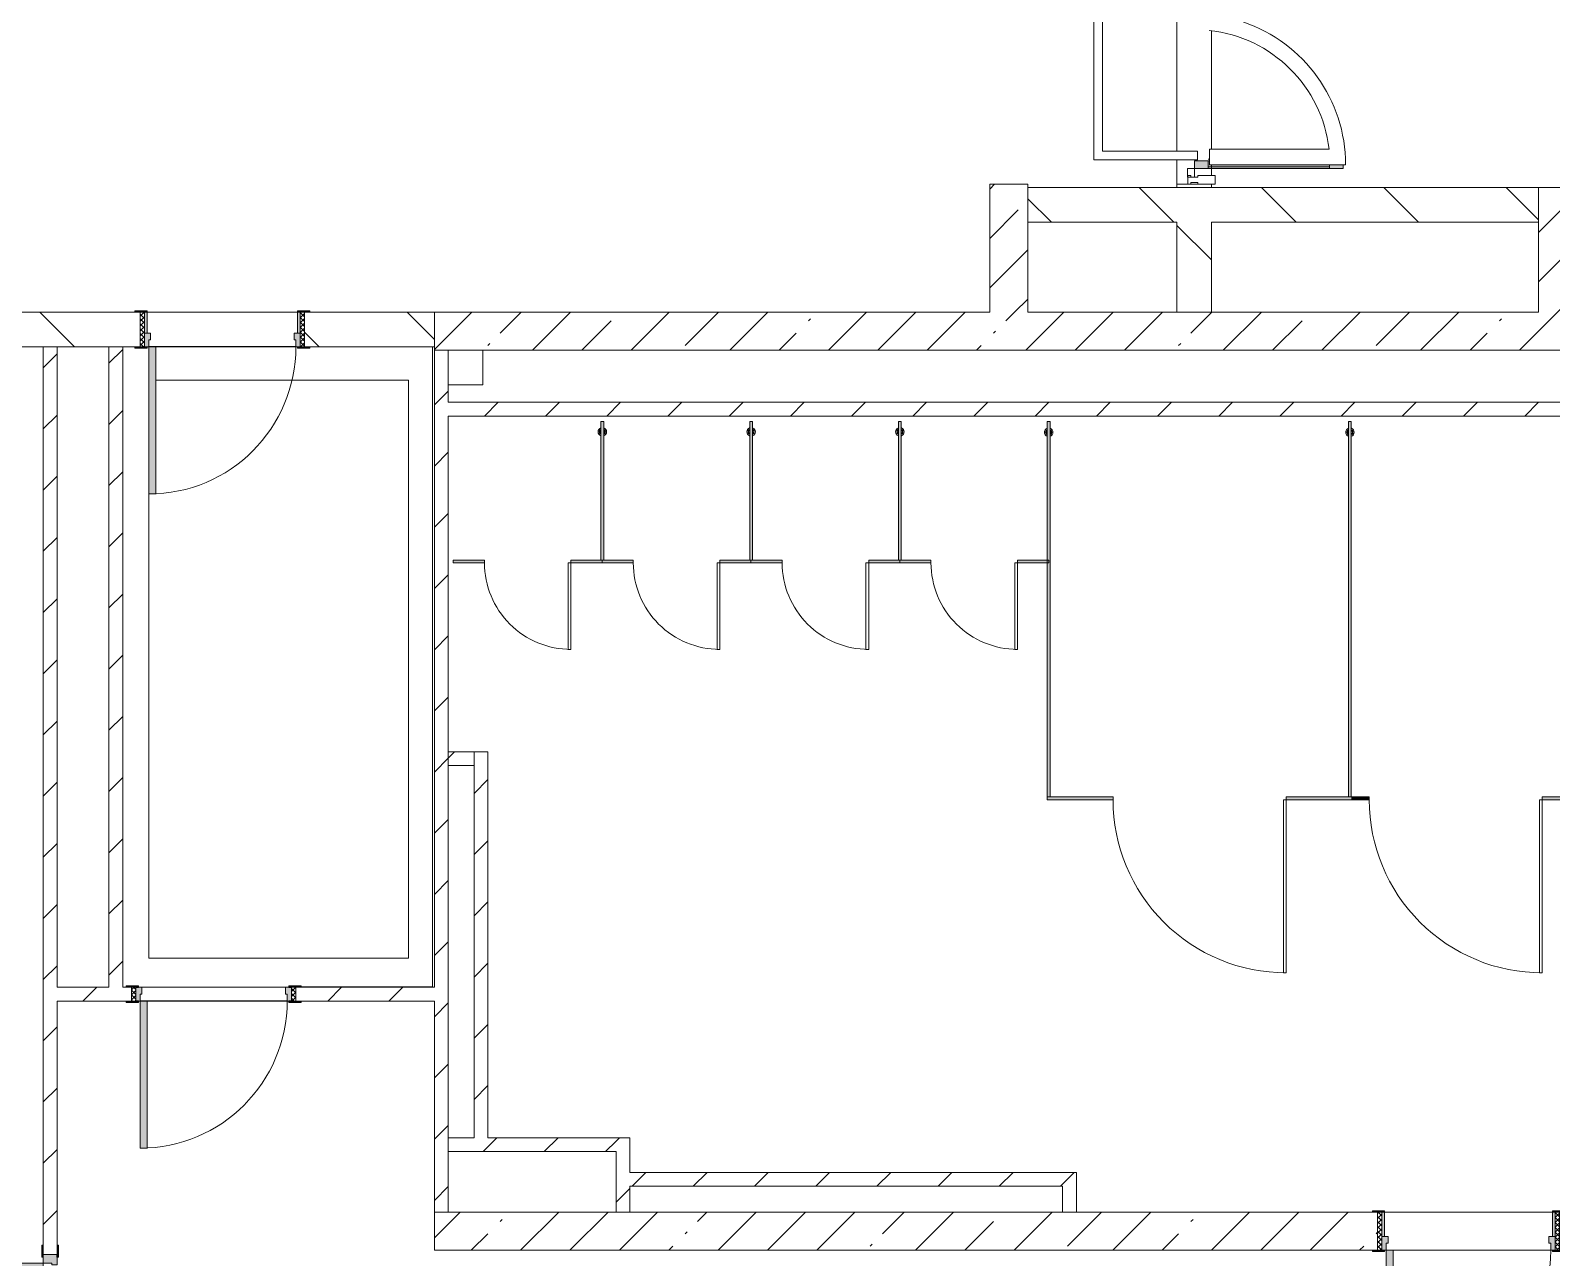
# Model space of a CAD drawing. Header units: millimetres. Extents: x -2911 to 191903, y -8553 to 29000.
# Drawn here: x 151796 to 160585, y 5138 to 12229 of the extents above; entities that cross this region are included whole.
import ezdxf

# ---------------------------------------------------------------- set-up
doc = ezdxf.new("R2010")
doc.units = ezdxf.units.MM
for name, color, linetype, lineweight in [('A-DETL-2', 7, 'Continuous', 5), ('A-DOOR', 7, 'Continuous', 5), ('A-GENM-1', 7, 'Continuous', 5), ('A-GLAZ-CWMG-4', 7, 'Continuous', 5), ('A-WALL', 7, 'Continuous', 9), ('I-WALL-3', 7, 'Continuous', 5)]:
    doc.layers.add(name, color=color, linetype=linetype, lineweight=lineweight)
for name, color, linetype, lineweight, true_color in [('A-DETL-GENF-4', 7, 'Continuous', 5, 0xe2e2e2), ('A-DETL-GENF-5', 7, 'Continuous', 5, 0xaaaaaa), ('A-DOOR-1', 7, 'Continuous', 5, 0xaaaaaa), ('A-DOOR-2', 7, 'Continuous', 5, 0xe2e2e2), ('A-DOOR-FRAM-1', 7, 'Continuous', 5, 0xe2e2e2), ('A-DOOR-FRAM-2', 7, 'Continuous', 5, 0xaaaaaa), ('A-FLOR-3', 7, 'Continuous', 5, 0xaaaaaa), ('A-GENM-2', 7, 'Continuous', 5, 0xe2ddcd)]:
    doc.layers.add(name, color=color, linetype=linetype, lineweight=lineweight, true_color=true_color)
pattern_1 = [(45, (59919.87, 0), (-176.7767, 176.7767), [])]
pattern_2 = [(45, (59919.87, 0), (-285.1231, 285.1231), []), (45, (60205, 0), (-285.1231, 285.1231), [504.031, -100.806, 16.764, -84.042])]
pattern_3 = [(135, (59919.87, 0), (-353.5534, -353.5534), [])]

# ---------------------------------------------------------------- blocks, each defined once
blk = doc.blocks.new('110_Дверь_СКБ_1Ст_Внутренняя1 - Д-7а_л__950x2100h_Туалет-V101-2_5_1_птичка')
at = {"layer": 'A-DOOR-1'}
h = blk.add_hatch(dxfattribs=at)
h.set_pattern_fill('FP_125', color=256, style=0, pattern_type=2)
h.set_pattern_definition([(135, (1776.41, 174.685), (-14.14214, -14.14214), []), (225, (1776.41, 174.685), (14.14214, -14.14214), [])])
h.paths.add_polyline_path([(537.5, 110), (512.5, 110), (512.5, -110), (537.5, -110)])
at = {"layer": 'A-DOOR-2'}
h = blk.add_hatch(color=256, dxfattribs=at)
h.paths.add_polyline_path([(487.5, 110), (487.5, 70), (477.5, 70), (477.5, 30), (512.5, 30), (512.5, 110)])
h.paths.add_polyline_path([(-462.5, 110), (-487.5, 110), (-487.5, 30), (-452.5, 30), (-452.5, 70), (-462.5, 70)])
at = {"layer": 'A-DOOR-FRAM-1'}
for points in [[(447.5, 1060), (447.5, 110), (487.5, 110), (487.5, 1060)], [(-542.5, 118), (-542.5, 110), (-472.5, 110), (-472.5, 118)], [(567.5, 118), (497.5, 118), (497.5, 110), (567.5, 110)], [(-472.5, 30), (-487.5, 30), (-487.5, -110), (-472.5, -110)], [(512.5, 30), (497.5, 30), (497.5, -110), (512.5, -110)], [(-542.5, -110), (-542.5, -118), (-472.5, -118), (-472.5, -110)], [(567.5, -110), (497.5, -110), (497.5, -118), (567.5, -118)]]:
    blk.add_hatch(color=256, dxfattribs=at).paths.add_polyline_path(points)
at = {"layer": 'A-DOOR-FRAM-2'}
h = blk.add_hatch(dxfattribs=at)
h.set_pattern_fill('FP_126', color=256, style=0, pattern_type=2)
h.set_pattern_definition([(45, (-346.384, 174.685), (-14.1421, 14.1421), []), (135, (-346.384, 174.685), (-14.1421, -14.1421), [])])
h.paths.add_polyline_path([(-487.5, 110), (-512.5, 110), (-512.5, -110), (-487.5, -110)])
at = {"layer": 'A-DOOR-1'}
for p, q in [((487.5, 1060), (447.5, 1060)), ((447.5, 1060), (447.5, 110)), ((487.5, 110), (487.5, 1060)), ((447.5, 110), (487.5, 110))]:
    blk.add_line(p, q, dxfattribs=at)
blk.add_arc((487.5, 110), 950, 90, 180, dxfattribs=at)
at = {"layer": 'A-DOOR-FRAM-2'}
for p, q in [((-472.5, 118), (-542.5, 118)), ((-542.5, 118), (-542.5, 110)), ((-542.5, 110), (-472.5, 110)), ((-487.5, 110), (-512.5, 110)), ((-512.5, 110), (-512.5, -110)), ((-462.5, 110), (-487.5, 110)), ((-487.5, 110), (-487.5, 30)), ((-487.5, -110), (-487.5, 110)), ((-472.5, 110), (-487.5, 110)), ((-487.5, 110), (-487.5, 109)), ((-487.5, 109), (-472.5, 109)), ((-472.5, 110), (-472.5, 118)), ((-472.5, 109), (-472.5, 110)), ((-462.5, 70), (-462.5, 110)), ((487.5, 110), (487.5, 70)), ((512.5, 110), (487.5, 110)), ((567.5, 118), (497.5, 118)), ((497.5, 118), (497.5, 110)), ((512.5, 110), (497.5, 110)), ((497.5, 110), (497.5, 109)), ((497.5, 110), (567.5, 110)), ((497.5, 109), (512.5, 109)), ((512.5, 30), (512.5, 110)), ((537.5, 110), (512.5, 110)), ((512.5, 110), (512.5, -110)), ((512.5, 109), (512.5, 110)), ((537.5, -110), (537.5, 110)), ((567.5, 110), (567.5, 118)), ((-487.5, 30), (-452.5, 30)), ((-472.5, 30), (-487.5, 30)), ((-487.5, 30), (-487.5, -110)), ((-472.5, -110), (-472.5, 30)), ((-452.5, 70), (-462.5, 70)), ((-452.5, 30), (-452.5, 70)), ((487.5, 70), (477.5, 70)), ((477.5, 70), (477.5, 30)), ((477.5, 30), (512.5, 30)), ((512.5, 30), (497.5, 30)), ((497.5, 30), (497.5, -110)), ((512.5, -110), (512.5, 30)), ((-472.5, -110), (-542.5, -110)), ((-542.5, -110), (-542.5, -118)), ((-542.5, -118), (-472.5, -118)), ((-512.5, -110), (-487.5, -110)), ((-487.5, -110), (-472.5, -110)), ((-472.5, -118), (-472.5, -110)), ((497.5, -110), (512.5, -110)), ((567.5, -110), (497.5, -110)), ((497.5, -110), (497.5, -118)), ((497.5, -118), (567.5, -118)), ((512.5, -110), (537.5, -110)), ((567.5, -118), (567.5, -110))]:
    blk.add_line(p, q, dxfattribs=at)
blk = doc.blocks.new('110_Дверь_СКБ_2Ст - Д-5_п_ Из игровой в коридор-32215844-2_5_1_птичка')
at = {"layer": 'A-DOOR-2'}
for points in [[(-637.5, 40), (-587.5, 40), (-587.5, 940), (-637.5, 940)], [(612.5, 440), (612.5, 40), (662.5, 40), (662.5, 440)]]:
    blk.add_hatch(color=256, dxfattribs=at).paths.add_polyline_path(points)
h = blk.add_hatch(color=256, dxfattribs=at)
h.paths.add_polyline_path([(-687.5, 40), (-687.5, -40), (-627.5, -40), (-627.5, -10), (-637.5, -10), (-637.5, 40)])
h.paths.add_polyline_path([(652.5, -40), (712.5, -40), (712.5, 40), (662.5, 40), (662.5, -10), (652.5, -10)])
at = {"layer": 'A-DOOR-FRAM-1'}
for points in [[(-742.5, 40), (-672.5, 40), (-672.5, 48), (-742.5, 48)], [(697.5, 40), (767.5, 40), (767.5, 48), (697.5, 48)], [(-742.5, -48), (-672.5, -48), (-672.5, -40), (-742.5, -40)], [(697.5, -48), (767.5, -48), (767.5, -40), (697.5, -40)]]:
    blk.add_hatch(color=256, dxfattribs=at).paths.add_polyline_path(points)
at = {"layer": 'A-DOOR-1'}
for p, q in [((-637.5, 940), (-637.5, 40)), ((-587.5, 940), (-637.5, 940)), ((-587.5, 40), (-587.5, 940)), ((662.5, 440), (612.5, 440)), ((612.5, 440), (612.5, 40)), ((662.5, 40), (662.5, 440)), ((-637.5, 40), (-587.5, 40)), ((612.5, 40), (662.5, 40))]:
    blk.add_line(p, q, dxfattribs=at)
for centre, radius, start, end in [((-637.5, 40), 900, 0, 90), ((662.5, 40), 400, 90, 180)]:
    blk.add_arc(centre, radius, start, end, dxfattribs=at)
at = {"layer": 'A-DOOR-FRAM-2'}
for p, q in [((-672.5, 48), (-742.5, 48)), ((-742.5, 48), (-742.5, 40)), ((-742.5, 40), (-672.5, 40)), ((-637.5, 40), (-687.5, 40)), ((-687.5, 40), (-687.5, -40)), ((-672.5, 40), (-672.5, 48)), ((-637.5, -10), (-637.5, 40)), ((662.5, 40), (662.5, -10)), ((712.5, 40), (662.5, 40)), ((767.5, 48), (697.5, 48)), ((697.5, 48), (697.5, 40)), ((697.5, 40), (767.5, 40)), ((712.5, -40), (712.5, 40)), ((767.5, 40), (767.5, 48)), ((-672.5, -40), (-742.5, -40)), ((-742.5, -40), (-742.5, -48)), ((-742.5, -48), (-672.5, -48)), ((-672.5, -39), (-687.5, -39)), ((-687.5, -39), (-687.5, -40)), ((-687.5, -40), (-627.5, -40)), ((-687.5, -40), (-672.5, -40)), ((-672.5, -40), (-672.5, -39)), ((-672.5, -48), (-672.5, -40)), ((-627.5, -10), (-637.5, -10)), ((-627.5, -40), (-627.5, -10)), ((662.5, -10), (652.5, -10)), ((652.5, -10), (652.5, -40)), ((652.5, -40), (712.5, -40)), ((712.5, -39), (697.5, -39)), ((697.5, -39), (697.5, -40)), ((697.5, -40), (712.5, -40)), ((767.5, -40), (697.5, -40)), ((697.5, -40), (697.5, -48)), ((697.5, -48), (767.5, -48)), ((712.5, -40), (712.5, -39)), ((767.5, -48), (767.5, -40))]:
    blk.add_line(p, q, dxfattribs=at)
blk = doc.blocks.new('110_Дверь_СКБ_1Ст_Внутренняя1 - Д-8 950x2100h_охрана-V104-2_5_1_птичка')
at = {"layer": 'A-DOOR-1'}
h = blk.add_hatch(dxfattribs=at)
h.set_pattern_fill('FP_89', color=256, style=0, pattern_type=2)
h.set_pattern_definition([(135, (1826.41, 164.685), (-14.14214, -14.14214), []), (225, (1826.41, 164.685), (14.14214, -14.14214), [])])
h.paths.add_polyline_path([(487.5, 100), (462.5, 100), (462.5, -100), (487.5, -100)])
at = {"layer": 'A-DOOR-2'}
h = blk.add_hatch(color=256, dxfattribs=at)
h.paths.add_polyline_path([(437.5, 100), (437.5, 60), (427.5, 60), (427.5, 20), (462.5, 20), (461.2, 100)])
h.paths.add_polyline_path([(-437.5, 100), (-437.5, 20), (-402.5, 20), (-402.5, 60), (-412.5, 60), (-412.5, 100)])
at = {"layer": 'A-DOOR-FRAM-1'}
for points in [[(397.5, 950), (397.5, 100), (437.5, 100), (437.5, 950)], [(-422.5, 108), (-492.5, 108), (-492.5, 100), (-422.5, 100)], [(461.2, 108), (447.5, 108), (447.5, 100), (517.5, 100), (517.5, 108)], [(-422.5, 20), (-437.5, 20), (-437.5, -100), (-422.5, -100)], [(461.2, 20), (447.5, 20), (447.5, -100), (462.5, -100), (462.5, 20)], [(-422.5, -100), (-492.5, -100), (-492.5, -108), (-422.5, -108)], [(517.5, -100), (447.5, -100), (447.5, -108), (517.5, -108)]]:
    blk.add_hatch(color=256, dxfattribs=at).paths.add_polyline_path(points)
at = {"layer": 'A-DOOR-FRAM-2'}
h = blk.add_hatch(dxfattribs=at)
h.set_pattern_fill('FP_90', color=256, style=0, pattern_type=2)
h.set_pattern_definition([(45, (-296.384, 164.685), (-14.1421, 14.1421), []), (135, (-296.384, 164.685), (-14.1421, -14.1421), [])])
h.paths.add_polyline_path([(-437.5, 100), (-462.5, 100), (-462.5, -100), (-437.5, -100)])
at = {"layer": 'A-DOOR-1'}
for p, q in [((437.5, 950), (397.5, 950)), ((397.5, 950), (397.5, 100)), ((437.5, 100), (437.5, 950)), ((397.5, 100), (437.5, 100))]:
    blk.add_line(p, q, dxfattribs=at)
blk.add_arc((437.5, 100), 850, 90, 180, dxfattribs=at)
at = {"layer": 'A-DOOR-FRAM-2'}
for p, q in [((-422.5, 108), (-492.5, 108)), ((-492.5, 108), (-492.5, 100)), ((-492.5, 100), (-422.5, 100)), ((-437.5, 100), (-462.5, 100)), ((-462.5, 100), (-462.5, -100)), ((-412.5, 100), (-437.5, 100)), ((-437.5, 100), (-437.5, 20)), ((-437.5, -100), (-437.5, 100)), ((-422.5, 100), (-437.5, 100)), ((-437.5, 100), (-437.5, 99)), ((-437.5, 99), (-422.5, 99)), ((-422.5, 100), (-422.5, 108)), ((-422.5, 99), (-422.5, 100)), ((-412.5, 60), (-412.5, 100)), ((437.5, 100), (437.5, 60)), ((462.5, 100), (437.5, 100)), ((517.5, 108), (447.5, 108)), ((447.5, 108), (447.5, 100)), ((462.5, 100), (447.5, 100)), ((447.5, 100), (447.5, 99)), ((447.5, 100), (517.5, 100)), ((447.5, 99), (462.5, 99)), ((462.5, 20), (462.5, 100)), ((487.5, 100), (462.5, 100)), ((462.5, 100), (462.5, -100)), ((462.5, 99), (462.5, 100)), ((487.5, -100), (487.5, 100)), ((517.5, 100), (517.5, 108)), ((-437.5, 20), (-402.5, 20)), ((-422.5, 20), (-437.5, 20)), ((-437.5, 20), (-437.5, -100)), ((-422.5, -100), (-422.5, 20)), ((-402.5, 60), (-412.5, 60)), ((-402.5, 20), (-402.5, 60)), ((437.5, 60), (427.5, 60)), ((427.5, 60), (427.5, 20)), ((427.5, 20), (462.5, 20)), ((462.5, 20), (447.5, 20)), ((447.5, 20), (447.5, -100)), ((462.5, -100), (462.5, 20)), ((-422.5, -100), (-492.5, -100)), ((-492.5, -100), (-492.5, -108)), ((-492.5, -108), (-422.5, -108)), ((-462.5, -100), (-437.5, -100)), ((-437.5, -100), (-422.5, -100)), ((-422.5, -108), (-422.5, -100)), ((447.5, -100), (462.5, -100)), ((517.5, -100), (447.5, -100)), ((447.5, -100), (447.5, -108)), ((447.5, -108), (517.5, -108)), ((462.5, -100), (487.5, -100)), ((517.5, -108), (517.5, -100))]:
    blk.add_line(p, q, dxfattribs=at)
blk = doc.blocks.new('110_Дверь_СКБ_1Ст_Внутренняя1 - Д-8 950x2100h_охрана-V105-2_5_1_птичка')
at = {"layer": 'A-DOOR-1'}
h = blk.add_hatch(dxfattribs=at)
h.set_pattern_fill('FP_129', color=256, style=0, pattern_type=2)
h.set_pattern_definition([(135, (1826.41, 104.685), (-14.14214, -14.14214), []), (225, (1826.41, 104.685), (14.14214, -14.14214), [])])
h.paths.add_polyline_path([(487.5, 40), (462.5, 40), (462.5, -40), (487.5, -40)])
at = {"layer": 'A-DOOR-2'}
h = blk.add_hatch(color=256, dxfattribs=at)
h.paths.add_polyline_path([(437.5, 40), (437.5, 0), (427.5, 0), (427.5, -40), (462.5, -40), (462.5, 40)])
h.paths.add_polyline_path([(-412.5, 40), (-437.5, 40), (-437.5, -40), (-402.5, -40), (-402.5, 0), (-412.5, 0)])
at = {"layer": 'A-DOOR-FRAM-1'}
for points in [[(437.5, 890), (397.5, 890), (397.5, 40), (437.5, 40), (437.5, 66.6)], [(-492.5, 48), (-492.5, 40), (-422.5, 40), (-422.5, 48)], [(517.5, 48), (447.5, 48), (447.5, 40), (517.5, 40)], [(-422.5, -40), (-492.5, -40), (-492.5, -48), (-422.5, -48)], [(447.5, -40), (447.5, -48), (517.5, -48), (517.5, -40)]]:
    blk.add_hatch(color=256, dxfattribs=at).paths.add_polyline_path(points)
at = {"layer": 'A-DOOR-FRAM-2'}
h = blk.add_hatch(dxfattribs=at)
h.set_pattern_fill('FP_130', color=256, style=0, pattern_type=2)
h.set_pattern_definition([(45, (-296.384, 104.685), (-14.1421, 14.1421), []), (135, (-296.384, 104.685), (-14.1421, -14.1421), [])])
h.paths.add_polyline_path([(-437.5, 40), (-462.5, 40), (-462.5, -40), (-437.5, -40)])
at = {"layer": 'A-DOOR-1'}
for p, q in [((437.5, 890), (397.5, 890)), ((397.5, 890), (397.5, 40)), ((437.5, 40), (437.5, 890)), ((397.5, 40), (437.5, 40))]:
    blk.add_line(p, q, dxfattribs=at)
blk.add_arc((437.5, 40), 850, 90, 180, dxfattribs=at)
at = {"layer": 'A-DOOR-FRAM-2'}
for p, q in [((-422.5, 48), (-492.5, 48)), ((-492.5, 48), (-492.5, 40)), ((-492.5, 40), (-422.5, 40)), ((-437.5, 40), (-462.5, 40)), ((-462.5, 40), (-462.5, -40)), ((-412.5, 40), (-437.5, 40)), ((-437.5, 40), (-437.5, -40)), ((-437.5, -40), (-437.5, 40)), ((-422.5, 40), (-437.5, 40)), ((-437.5, 40), (-437.5, 39)), ((-437.5, 39), (-422.5, 39)), ((-422.5, 40), (-422.5, 48)), ((-422.5, 39), (-422.5, 40)), ((-412.5, 0), (-412.5, 40)), ((-402.5, 0), (-412.5, 0)), ((-402.5, -40), (-402.5, 0)), ((437.5, 0), (427.5, 0)), ((427.5, 0), (427.5, -40)), ((437.5, 40), (437.5, 0)), ((462.5, 40), (437.5, 40)), ((517.5, 48), (447.5, 48)), ((447.5, 48), (447.5, 40)), ((462.5, 40), (447.5, 40)), ((447.5, 40), (447.5, 39)), ((447.5, 40), (517.5, 40)), ((447.5, 39), (462.5, 39)), ((462.5, -40), (462.5, 40)), ((487.5, 40), (462.5, 40)), ((462.5, 40), (462.5, -40)), ((462.5, 39), (462.5, 40)), ((487.5, -40), (487.5, 40)), ((517.5, 40), (517.5, 48)), ((-422.5, -40), (-492.5, -40)), ((-492.5, -40), (-492.5, -48)), ((-492.5, -48), (-422.5, -48)), ((-462.5, -40), (-437.5, -40)), ((-422.5, -39), (-437.5, -39)), ((-437.5, -39), (-437.5, -40)), ((-437.5, -40), (-402.5, -40)), ((-437.5, -40), (-422.5, -40)), ((-422.5, -40), (-422.5, -39)), ((-422.5, -48), (-422.5, -40)), ((427.5, -40), (462.5, -40)), ((462.5, -39), (447.5, -39)), ((447.5, -39), (447.5, -40)), ((447.5, -40), (462.5, -40)), ((517.5, -40), (447.5, -40)), ((447.5, -40), (447.5, -48)), ((447.5, -48), (517.5, -48)), ((462.5, -40), (462.5, -39)), ((462.5, -40), (487.5, -40)), ((517.5, -48), (517.5, -40))]:
    blk.add_line(p, q, dxfattribs=at)
blk = doc.blocks.new('131_Сантехническая перегородка 7 - СП-1-V182-2_5_1_птичка')
at = {"layer": 'A-GENM-2'}
blk.add_hatch(color=256, dxfattribs=at).paths.add_polyline_path([(2165.9, 8), (-4.1, 8), (-4.1, -8), (2165.9, -8)])
at = {"layer": 'A-GENM-1'}
for p, q in [((2165.9, 8), (-4.1, 8)), ((-4.1, 8), (-4.1, -8)), ((2165.9, -8), (2165.9, 8)), ((-4.1, -8), (2165.9, -8))]:
    blk.add_line(p, q, dxfattribs=at)
at = {"layer": 'A-GENM-1', "flags": 128}
for points in [[(71.5, 8), (71.1, 8.5), (70.8, 9), (70.4, 9.5), (70, 9.9), (69.6, 10.4), (69.2, 10.8), (68.8, 11.2), (68.3, 11.6), (67.8, 12), (67.3, 12.3), (66.8, 12.7), (66.3, 13), (65.8, 13.3), (65.3, 13.6), (64.7, 13.8), (64.2, 14), (63.6, 14.3), (63, 14.4), (62.4, 14.6), (61.9, 14.7), (61.3, 14.9), (60.7, 14.9), (60.1, 15), (59.5, 15.1), (58.9, 15.1), (58.3, 15.1), (57.7, 15), (57.1, 15), (56.5, 14.9), (55.9, 14.8), (55.3, 14.7), (54.7, 14.5), (54.1, 14.4), (53.5, 14.2), (53, 13.9), (52.4, 13.7), (51.9, 13.4), (51.4, 13.2), (50.8, 12.9), (50.3, 12.5), (49.8, 12.2), (49.3, 11.8), (48.9, 11.4), (48.4, 11), (48, 10.6), (47.6, 10.2), (47.2, 9.7), (46.8, 9.3), (46.4, 8.8), (46.1, 8.3), (45.9, 8)], [(45.9, -8), (46.3, -8.5), (46.6, -9), (47, -9.5), (47.4, -9.9), (47.8, -10.4), (48.2, -10.8), (48.6, -11.2), (49.1, -11.6), (49.6, -12), (50, -12.3), (50.5, -12.7), (51.1, -13), (51.6, -13.3), (52.1, -13.6), (52.7, -13.8), (53.2, -14), (53.8, -14.3), (54.4, -14.4), (54.9, -14.6), (55.5, -14.7), (56.1, -14.9), (56.7, -14.9), (57.3, -15), (57.9, -15.1), (58.5, -15.1), (59.1, -15.1), (59.7, -15), (60.3, -15), (60.9, -14.9), (61.5, -14.8), (62.1, -14.7), (62.7, -14.5), (63.3, -14.4), (63.8, -14.2), (64.4, -13.9), (65, -13.7), (65.5, -13.4), (66, -13.2), (66.6, -12.9), (67.1, -12.5), (67.6, -12.2), (68, -11.8), (68.5, -11.4), (69, -11), (69.4, -10.6), (69.8, -10.2), (70.2, -9.7), (70.6, -9.3), (70.9, -8.8), (71.3, -8.3), (71.5, -8)]]:
    blk.add_lwpolyline(points, dxfattribs=at)
at = {"layer": 'A-GENM-1'}
for radius, start, end in [(24.6, 19.91127, 160.08873), (17.6, 45, 135), (17.6, 45, 135), (15.1, 45, 135), (24.6, 199.91127, 340.08873), (17.6, 225, 315), (17.6, 225, 315), (15.1, 225, 315)]:
    blk.add_arc((58.7, 0), radius, start, end, dxfattribs=at)
blk = doc.blocks.new('131_Сантехническая перегородка 6 - СП-1-V183-2_5_1_птичка')
at = {"layer": 'A-GENM-2'}
blk.add_hatch(color=256, dxfattribs=at).paths.add_polyline_path([(800, 8), (0, 8), (0, -8), (800, -8)])
at = {"layer": 'A-GENM-1'}
for p, q in [((800, 8), (0, 8)), ((0, 8), (0, -8)), ((800, -8), (800, 8)), ((0, -8), (800, -8))]:
    blk.add_line(p, q, dxfattribs=at)
at = {"layer": 'A-GENM-1', "flags": 128}
for points in [[(71.5, 8), (71.1, 8.5), (70.8, 9), (70.4, 9.5), (70, 9.9), (69.6, 10.4), (69.2, 10.8), (68.8, 11.2), (68.3, 11.6), (67.8, 12), (67.3, 12.3), (66.8, 12.7), (66.3, 13), (65.8, 13.3), (65.3, 13.6), (64.7, 13.8), (64.2, 14), (63.6, 14.3), (63, 14.4), (62.4, 14.6), (61.9, 14.7), (61.3, 14.9), (60.7, 14.9), (60.1, 15), (59.5, 15.1), (58.9, 15.1), (58.3, 15.1), (57.7, 15), (57.1, 15), (56.5, 14.9), (55.9, 14.8), (55.3, 14.7), (54.7, 14.5), (54.1, 14.4), (53.5, 14.2), (53, 13.9), (52.4, 13.7), (51.9, 13.4), (51.4, 13.2), (50.8, 12.9), (50.3, 12.5), (49.8, 12.2), (49.3, 11.8), (48.9, 11.4), (48.4, 11), (48, 10.6), (47.6, 10.2), (47.2, 9.7), (46.8, 9.3), (46.4, 8.8), (46.1, 8.3), (45.9, 8)], [(45.9, -8), (46.3, -8.5), (46.6, -9), (47, -9.5), (47.4, -9.9), (47.8, -10.4), (48.2, -10.8), (48.6, -11.2), (49.1, -11.6), (49.6, -12), (50, -12.3), (50.5, -12.7), (51.1, -13), (51.6, -13.3), (52.1, -13.6), (52.7, -13.8), (53.2, -14), (53.8, -14.3), (54.4, -14.4), (54.9, -14.6), (55.5, -14.7), (56.1, -14.9), (56.7, -14.9), (57.3, -15), (57.9, -15.1), (58.5, -15.1), (59.1, -15.1), (59.7, -15), (60.3, -15), (60.9, -14.9), (61.5, -14.8), (62.1, -14.7), (62.7, -14.5), (63.3, -14.4), (63.8, -14.2), (64.4, -13.9), (65, -13.7), (65.5, -13.4), (66, -13.2), (66.6, -12.9), (67.1, -12.5), (67.6, -12.2), (68, -11.8), (68.5, -11.4), (69, -11), (69.4, -10.6), (69.8, -10.2), (70.2, -9.7), (70.6, -9.3), (70.9, -8.8), (71.3, -8.3), (71.5, -8)]]:
    blk.add_lwpolyline(points, dxfattribs=at)
at = {"layer": 'A-GENM-1'}
for radius, start, end in [(24.6, 19.91127, 160.08873), (17.6, 45, 135), (17.6, 45, 135), (15.1, 45, 135), (24.6, 199.91127, 340.08873), (17.6, 225, 315), (17.6, 225, 315), (15.1, 225, 315)]:
    blk.add_arc((58.7, 0), radius, start, end, dxfattribs=at)
blk = doc.blocks.new('131_Сантехническая перегородка_Дверь МГН - СД-1-V184-2_5_1_птичка')
at = {"layer": 'A-GENM-2'}
for points in [[(-370, 8), (-370, -8), (10, -8), (10, 8)], [(1010, 8), (1010, -8), (1390, -8), (1390, 8)]]:
    blk.add_hatch(color=256, dxfattribs=at).paths.add_polyline_path(points)
at = {"layer": 'A-DOOR'}
for p, q in [((10, 1008), (26, 1008)), ((10, 8), (10, 1008)), ((26, 8), (26, 1008)), ((10, 8), (26, 8))]:
    blk.add_line(p, q, dxfattribs=at)
blk.add_arc((10, 8), 1000, 360, 90, dxfattribs=at)
at = {"layer": 'A-GENM-1'}
for p, q in [((10, 8), (-370, 8)), ((-370, 8), (-370, -8)), ((10, -8), (10, 8)), ((1390, 8), (1010, 8)), ((1010, 8), (1010, -8)), ((1390, -8), (1390, 8)), ((-370, -8), (10, -8)), ((1010, -8), (1390, -8))]:
    blk.add_line(p, q, dxfattribs=at)
blk = doc.blocks.new('131_Сантехническая перегородка_Дверь 5 - СД-1-V185-2_5_1_птичка')
at = {"layer": 'A-GENM-2'}
for points in [[(70, 8), (70, -8), (250, -8), (250, 8)], [(750, 8), (750, -8), (930, -8), (930, 8)]]:
    blk.add_hatch(color=256, dxfattribs=at).paths.add_polyline_path(points)
at = {"layer": 'A-DOOR'}
for p, q in [((266, 508), (250, 508)), ((250, 8), (250, 508)), ((266, 8), (266, 508)), ((266, 8), (250, 8))]:
    blk.add_line(p, q, dxfattribs=at)
blk.add_arc((250, 8), 500, 360, 90, dxfattribs=at)
at = {"layer": 'A-GENM-1'}
for p, q in [((250, 8), (70, 8)), ((70, 8), (70, -8)), ((250, -8), (250, 8)), ((930, 8), (750, 8)), ((750, 8), (750, -8)), ((930, -8), (930, 8)), ((70, -8), (250, -8)), ((750, -8), (930, -8))]:
    blk.add_line(p, q, dxfattribs=at)
blk = doc.blocks.new('131_Сантехническая перегородка_Дверь МГН 2 - СД-1-V186-2_5_1_птичка')
at = {"layer": 'A-GENM-2'}
for points in [[(10, 8), (-430, 8), (-430, -8), (10, -8)], [(1010, 8), (1010, -8), (1110, -8), (1110, 8)]]:
    blk.add_hatch(color=256, dxfattribs=at).paths.add_polyline_path(points)
at = {"layer": 'A-DOOR'}
for p, q in [((10, 1008), (26, 1008)), ((10, 8), (10, 1008)), ((26, 8), (26, 1008)), ((10, 8), (26, 8))]:
    blk.add_line(p, q, dxfattribs=at)
blk.add_arc((10, 8), 1000, 360, 90, dxfattribs=at)
at = {"layer": 'A-GENM-1'}
for p, q in [((10, 8), (-430, 8)), ((-430, 8), (-430, -8)), ((10, -8), (10, 8)), ((1110, 8), (1010, 8)), ((1010, 8), (1010, -8)), ((1110, -8), (1110, 8)), ((-430, -8), (10, -8)), ((1010, -8), (1110, -8))]:
    blk.add_line(p, q, dxfattribs=at)
blk = doc.blocks.new('Дверь_Витражная_остекление_ - ВВ-7 остекление-32349468-2_5_1_птичка')
at = {"layer": 'A-DETL-GENF-4'}
for points in [[(-860, -106.8), (-860, -880), (-837.2, -880), (-837.2, -106.8), (-815, -106.8), (-815, -20), (-860, -20)], [(865, -103.8), (877.8, -103.8), (877.8, -880), (910, -880), (910, -140), (900, -140), (900, -40), (910, -40), (910, -20), (865, -20)]]:
    blk.add_hatch(color=256, dxfattribs=at).paths.add_polyline_path(points)
at = {"layer": 'A-DETL-GENF-5'}
for p, q in [((-815, -20), (-860, -20)), ((-860, -880), (-860, -20)), ((-815, -20), (-860, -20)), ((-860, -20), (-860, -880)), ((-815, -106.8), (-815, -20)), ((-815, -106.8), (-815, -20)), ((865, -103.8), (865, -20)), ((865, -20), (865, -103.8)), ((-860, -100), (-815, -100)), ((-850, -800), (-850, -100)), ((-806, -106.8), (-806, -100)), ((900, -100), (865, -100)), ((900, -800), (900, -140)), ((910, -880), (910, -140)), ((910, -880), (910, -140)), ((-860, -800), (-837.2, -800)), ((910, -800), (877.8, -800)), ((-860, -880), (-837.2, -880)), ((-860, -880), (-837.2, -880)), ((910, -880), (877.8, -880)), ((877.8, -880), (910, -880))]:
    blk.add_line(p, q, dxfattribs=at)
at = {"layer": 'A-DOOR-1'}
for p, q in [((-910, 20), (-860, 20)), ((-910, -20), (-910, 20)), ((-860, 20), (-860, -20)), ((860, 20), (910, 20)), ((860, -20), (860, 20)), ((910, 20), (910, -20)), ((-860, -20), (-910, -20)), ((-860, -880), (-860, -20)), ((910, -20), (860, -20)), ((860, -103.8), (860, -39))]:
    blk.add_line(p, q, dxfattribs=at)
for centre, start, end in [((-860, -20), 354.22155, 0), ((860, -20), 180, 185.77845), ((-860, -20), 270, 271.54729)]:
    blk.add_arc(centre, 860, start, end, dxfattribs=at)
blk = doc.blocks.new('Прямоугольный импост - Импост структурный с накладкой - 160мм Темный-32310142-2_5_1_птичка')
at = {"layer": 'A-GLAZ-CWMG-4'}
for p, q in [((-50, 0), (-50, 17)), ((-50, 17), (0, 17)), ((-40, 0), (-50, 0)), ((-40, -40), (-40, 0)), ((0, 0), (-10, 0)), ((-10, 0), (-10, -40)), ((0, 17), (0, 0)), ((-50, -140), (-50, -40)), ((-50, -40), (-40, -40)), ((-10, -40), (0, -40)), ((0, -40), (0, -140)), ((0, -140), (-50, -140))]:
    blk.add_line(p, q, dxfattribs=at)

msp = doc.modelspace()

# ---------------------------------------------------------------- hatches: boundary and pattern name
at = {"layer": 'I-WALL-3'}
h = msp.add_hatch(dxfattribs=at)
h.set_pattern_fill('FP_84', color=256, style=0, pattern_type=2)
h.set_pattern_definition(pattern_2)
h.paths.add_polyline_path([(157558.9, 10600), (157558.9, 11340), (157338.9, 11340), (157338.9, 10600)])
h = msp.add_hatch(dxfattribs=at)
h.set_pattern_fill('FP_87', color=256, style=0, pattern_type=2)
h.set_pattern_definition(pattern_3)
h.paths.add_polyline_path([(160508.9, 11120), (160508.9, 11320), (157558.9, 11320), (157558.9, 11120), (158948.8, 11120)])
h = msp.add_hatch(dxfattribs=at)
h.set_pattern_fill('FP_84', color=256, style=0, pattern_type=2)
h.set_pattern_definition(pattern_2)
h.paths.add_polyline_path([(160728.9, 10600), (160728.9, 11320), (160508.9, 11320), (160508.9, 10600)])
h = msp.add_hatch(dxfattribs=at)
h.set_pattern_fill('FP_87', color=256, style=0, pattern_type=2)
h.set_pattern_definition(pattern_3)
h.paths.add_polyline_path([(158619.9, 10600), (158619.9, 11120), (158419.9, 11120), (158419.9, 10600)])
h = msp.add_hatch(dxfattribs=at)
h.set_pattern_fill('FP_87', color=256, style=0, pattern_type=2)
h.set_pattern_definition(pattern_3)
h.paths.add_polyline_path([(149529.9, 10400), (149904.9, 10400), (149904.9, 10600), (149529.9, 10600)])
h.paths.add_polyline_path([(154129.9, 10400), (154129.9, 10600), (153379.9, 10600), (153383.7, 10400), (153409.9, 10400)])
h.paths.add_polyline_path([(152399.9, 10400), (152429.9, 10400), (152429.9, 10600), (151304.9, 10600), (151304.9, 10400), (152329.9, 10400)])
h = msp.add_hatch(dxfattribs=at)
h.set_pattern_fill('FP_84', color=256, style=0, pattern_type=2)
h.set_pattern_definition(pattern_2)
h.paths.add_polyline_path([(161529.9, 10380), (161529.9, 10600), (154129.9, 10600), (154129.9, 10380), (160803.9, 10380)])
h = msp.add_hatch(dxfattribs=at)
h.set_pattern_fill('FP_88', color=256, style=0, pattern_type=2)
h.set_pattern_definition(pattern_1)
h.paths.add_polyline_path([(151869.9, 125), (151949.9, 125), (151949.9, 3755), (151869.9, 3755), (151869.9, 230.5)])
h.paths.add_polyline_path([(151949.9, 5155), (151949.9, 10400), (151869.9, 10400), (151869.9, 5155), (151919.9, 5155)])
h = msp.add_hatch(dxfattribs=at)
h.set_pattern_fill('FP_88', color=256, style=0, pattern_type=2)
h.set_pattern_definition(pattern_1)
h.paths.add_polyline_path([(152249.9, 6700), (152329.9, 6700), (152329.9, 10400), (152249.9, 10400), (152249.9, 7750.3)])
h = msp.add_hatch(dxfattribs=at)
h.set_pattern_fill('FP_88', color=256, style=0, pattern_type=2)
h.set_pattern_definition(pattern_1)
h.paths.add_polyline_path([(154209.9, 5400), (154209.9, 10380), (154129.9, 10380), (154129.9, 5400)])
h = msp.add_hatch(dxfattribs=at)
h.set_pattern_fill('FP_88', color=256, style=0, pattern_type=2)
h.set_pattern_definition(pattern_1)
h.paths.add_polyline_path([(160999.9, 10000), (160999.9, 10080), (154209.9, 10080), (154209.9, 10000), (160803.9, 10000)])
h = msp.add_hatch(dxfattribs=at)
h.set_pattern_fill('FP_88', color=256, style=0, pattern_type=2)
h.set_pattern_definition(pattern_1)
h.paths.add_polyline_path([(154359.9, 7980), (154359.9, 8060), (154209.9, 8060), (154209.9, 7980)])
h = msp.add_hatch(dxfattribs=at)
h.set_pattern_fill('FP_88', color=256, style=0, pattern_type=2)
h.set_pattern_definition(pattern_1)
h.paths.add_polyline_path([(154359.9, 7980), (154439.9, 7980), (154439.9, 8060), (154209.9, 8060), (154209.9, 7980)])
h = msp.add_hatch(dxfattribs=at)
h.set_pattern_fill('FP_88', color=256, style=0, pattern_type=2)
h.set_pattern_definition(pattern_1)
h.paths.add_polyline_path([(154439.9, 5830), (154439.9, 7980), (154359.9, 7980), (154359.9, 5830)])
h = msp.add_hatch(dxfattribs=at)
h.set_pattern_fill('FP_88', color=256, style=0, pattern_type=2)
h.set_pattern_definition(pattern_1)
h.paths.add_polyline_path([(153383.7, 6620), (154129.9, 6620), (154129.9, 6700), (153329.9, 6700), (153329.9, 6620), (153359.9, 6620)])
h.paths.add_polyline_path([(151949.9, 6620), (152379.9, 6620), (152379.9, 6700), (151949.9, 6700)])
h = msp.add_hatch(dxfattribs=at)
h.set_pattern_fill('FP_88', color=256, style=0, pattern_type=2)
h.set_pattern_definition(pattern_1)
h.paths.add_polyline_path([(155179.9, 5750), (155179.9, 5830), (154209.9, 5830), (154209.9, 5750)])
h = msp.add_hatch(dxfattribs=at)
h.set_pattern_fill('FP_88', color=256, style=0, pattern_type=2)
h.set_pattern_definition(pattern_1)
h.paths.add_polyline_path([(155179.9, 5400), (155259.9, 5400), (155259.9, 5830), (155179.9, 5830), (155179.9, 5750)])
h = msp.add_hatch(dxfattribs=at)
h.set_pattern_fill('FP_88', color=256, style=0, pattern_type=2)
h.set_pattern_definition(pattern_1)
h.paths.add_polyline_path([(157759.9, 5550), (157759.9, 5630), (155259.9, 5630), (155259.9, 5550), (157093.8, 5550)])
h = msp.add_hatch(dxfattribs=at)
h.set_pattern_fill('FP_88', color=256, style=0, pattern_type=2)
h.set_pattern_definition(pattern_1)
h.paths.add_polyline_path([(157839.9, 5400), (157839.9, 5630), (157759.9, 5630), (157759.9, 5400)])
h = msp.add_hatch(dxfattribs=at)
h.set_pattern_fill('FP_84', color=256, style=0, pattern_type=2)
h.set_pattern_definition(pattern_2)
h.paths.add_polyline_path([(161529.9, 5180), (161529.9, 5400), (160629.9, 5400), (160629.9, 5180), (161489.9, 5180)])
h.paths.add_polyline_path([(157093.8, 5180), (159579.9, 5180), (159579.9, 5400), (154129.9, 5400), (154129.9, 5180)])

# ---------------------------------------------------------------- linework, layer by layer
at = {"layer": 'A-DETL-2'}
for p, q in [((152519.9, 10207.5), (153979.9, 10207.5)), ((153979.9, 10207.5), (153979.9, 6867.5)), ((152479.9, 6867.5), (152479.9, 9550)), ((153979.9, 6867.5), (152479.9, 6867.5))]:
    msp.add_line(p, q, dxfattribs=at)
at = {"layer": 'A-FLOR-3'}
for p, q in [((157939.9, 13150), (157939.9, 11481.2)), ((157989.9, 11531.2), (157989.9, 13100)), ((158539.9, 11531.2), (157989.9, 11531.2)), ((158539.9, 11481.2), (158539.9, 11531.2)), ((159299.6, 11542.2), (158607.7, 11542.2)), ((158607.7, 11542.2), (158607.7, 11452.8)), ((157939.9, 11481.2), (158539.9, 11481.2)), ((158607.7, 11452.8), (159394.7, 11452.8)), ((153329.9, 10401.4), (152479.9, 10401.4)), ((152479.9, 10401), (153329.9, 10401)), ((154119.9, 6701.4), (154119.9, 10400)), ((154409.9, 10380), (154409.9, 10180)), ((154409.9, 10180), (154209.9, 10180)), ((153359.9, 6701.4), (154119.9, 6701.4)), ((152429.9, 6621.4), (153279.9, 6621.4))]:
    msp.add_line(p, q, dxfattribs=at)
for radius, start, end in [(780, 6.57701, 84.00325), (870, 360, 71.40745)]:
    msp.add_arc((158524.7, 11452.8), radius, start, end, dxfattribs=at)
at = {"layer": 'A-WALL'}
for p, q in [((158419.9, 10600), (158619.9, 10600)), ((151949.9, 10400), (151869.9, 10400)), ((152329.9, 10400), (152249.9, 10400)), ((154209.9, 10380), (154129.9, 10380)), ((154129.9, 5400), (154209.9, 5400))]:
    msp.add_line(p, q, dxfattribs=at)
at = {"layer": 'I-WALL-3'}
for p, q in [((158419.9, 11531.2), (158419.9, 13100)), ((158619.9, 12226.3), (158619.9, 11542.2)), ((158419.9, 11320), (158419.9, 11481.2)), ((158619.9, 11452.8), (158619.9, 11390)), ((157338.9, 11340), (157338.9, 10600)), ((157558.9, 11340), (157338.9, 11340)), ((157558.9, 10600), (157558.9, 11340)), ((158619.9, 11340), (158419.9, 11340)), ((158619.9, 11320), (158619.9, 11340)), ((160508.9, 11320), (157558.9, 11320)), ((160508.9, 11320), (160508.9, 10600)), ((160728.9, 11320), (160508.9, 11320)), ((157558.9, 11120), (158419.9, 11120)), ((158419.9, 11120), (158419.9, 10600)), ((158619.9, 10600), (158619.9, 11120)), ((158619.9, 11120), (160508.9, 11120)), ((152399.9, 10600), (151359.9, 10600)), ((152469.9, 10600), (153339.9, 10600)), ((157338.9, 10600), (153409.9, 10600)), ((154129.9, 6700), (154129.9, 10600)), ((158419.9, 10600), (157558.9, 10600)), ((160508.9, 10600), (158619.9, 10600)), ((151359.9, 10400), (151869.9, 10400)), ((151869.9, 10400), (151869.9, 5210)), ((151949.9, 6700), (151949.9, 10400)), ((151949.9, 10400), (152249.9, 10400)), ((152249.9, 10400), (152249.9, 6700)), ((152329.9, 6700), (152329.9, 10400)), ((152329.9, 10400), (152399.9, 10400)), ((153329.9, 10400), (152519.9, 10400)), ((153409.9, 10400), (154129.9, 10400)), ((154209.9, 10080), (154209.9, 10380)), ((154209.9, 10380), (161529.9, 10380)), ((160999.9, 10080), (154209.9, 10080)), ((154209.9, 5400), (154209.9, 10000)), ((154209.9, 10000), (160999.9, 10000)), ((154439.9, 8060), (154209.9, 8060)), ((154359.9, 8060), (154359.9, 5830)), ((154439.9, 5830), (154439.9, 8060)), ((154209.9, 7980), (154359.9, 7980)), ((152249.9, 6700), (151949.9, 6700)), ((152349.9, 6700), (152329.9, 6700)), ((152439.9, 6700), (153269.9, 6700)), ((154129.9, 6700), (153359.9, 6700)), ((151949.9, 6620), (152349.9, 6620)), ((151949.9, 5210), (151949.9, 6620)), ((153279.9, 6620), (152469.9, 6620)), ((153359.9, 6620), (154129.9, 6620)), ((154129.9, 6620), (154129.9, 5180)), ((154359.9, 5830), (154209.9, 5830)), ((155259.9, 5830), (154439.9, 5830)), ((155259.9, 5630), (155259.9, 5830)), ((154209.9, 5750), (155179.9, 5750)), ((155179.9, 5750), (155179.9, 5400)), ((157839.9, 5630), (155259.9, 5630)), ((157839.9, 5400), (157839.9, 5630)), ((155259.9, 5550), (157759.9, 5550)), ((155259.9, 5400), (155259.9, 5550)), ((157759.9, 5550), (157759.9, 5400)), ((159549.9, 5400), (154209.9, 5400)), ((159619.9, 5400), (160589.9, 5400)), ((154129.9, 5180), (159549.9, 5180)), ((160579.9, 5180), (159669.9, 5180))]:
    msp.add_line(p, q, dxfattribs=at)

# ---------------------------------------------------------------- block references
at = {"layer": 'A-DOOR-1'}
for name, p, rotation in [('Дверь_Витражная_остекление_ - ВВ-7 остекление-32349468-2_5_1_птичка', (158500.9, 12290), 89.99999999999993), ('110_Дверь_СКБ_1Ст_Внутренняя1 - Д-8 950x2100h_охрана-V104-2_5_1_птичка', (152917.4, 10500), 180), ('110_Дверь_СКБ_1Ст_Внутренняя1 - Д-8 950x2100h_охрана-V105-2_5_1_птичка', (152867.4, 6660), 180), ('110_Дверь_СКБ_1Ст_Внутренняя1 - Д-7а_л__950x2100h_Туалет-V101-2_5_1_птичка', (160117.4, 5290), 180), ('110_Дверь_СКБ_2Ст - Д-5_п_ Из игровой в коридор-32215844-2_5_1_птичка', (151909.9, 4442.5), 89.99999999999991)]:
    msp.add_blockref(name, p, dxfattribs=dict(at, rotation=rotation))
at = {"layer": 'A-GENM-1'}
for name, p, rotation in [('131_Сантехническая перегородка 6 - СП-1-V183-2_5_1_птичка', (155100.5, 9968), 270.0000000000007), ('131_Сантехническая перегородка 6 - СП-1-V183-2_5_1_птичка', (155960.1, 9968), 270.0000000000007), ('131_Сантехническая перегородка 6 - СП-1-V183-2_5_1_птичка', (156819.7, 9968), 270.0000000000007), ('131_Сантехническая перегородка 7 - СП-1-V182-2_5_1_птичка', (157679.4, 9964.9), 269.9999999999999), ('131_Сантехническая перегородка 7 - СП-1-V182-2_5_1_птичка', (159419.9, 9964.9), 269.9999999999999), ('131_Сантехническая перегородка_Дверь 5 - СД-1-V185-2_5_1_птичка', (155169.4, 9160), 180), ('131_Сантехническая перегородка_Дверь 5 - СД-1-V185-2_5_1_птичка', (156029.4, 9160), 180), ('131_Сантехническая перегородка_Дверь 5 - СД-1-V185-2_5_1_птичка', (156889.4, 9160), 180), ('131_Сантехническая перегородка_Дверь 5 - СД-1-V185-2_5_1_птичка', (157749.4, 9160), 180), ('131_Сантехническая перегородка_Дверь МГН - СД-1-V184-2_5_1_птичка', (159061.4, 7791), 180), ('131_Сантехническая перегородка_Дверь МГН 2 - СД-1-V186-2_5_1_птичка', (160541.4, 7791), 180)]:
    msp.add_blockref(name, p, dxfattribs=dict(at, rotation=rotation))
at = {"layer": 'A-GLAZ-CWMG-4', "extrusion": (0, 0, -1), "rotation": 270.0000000000001}
msp.add_blockref('Прямоугольный импост - Импост структурный с накладкой - 160мм Темный-32310142-2_5_1_птичка', (-158500.9, 11340), dxfattribs=at)

doc.saveas('drawing.dxf')
